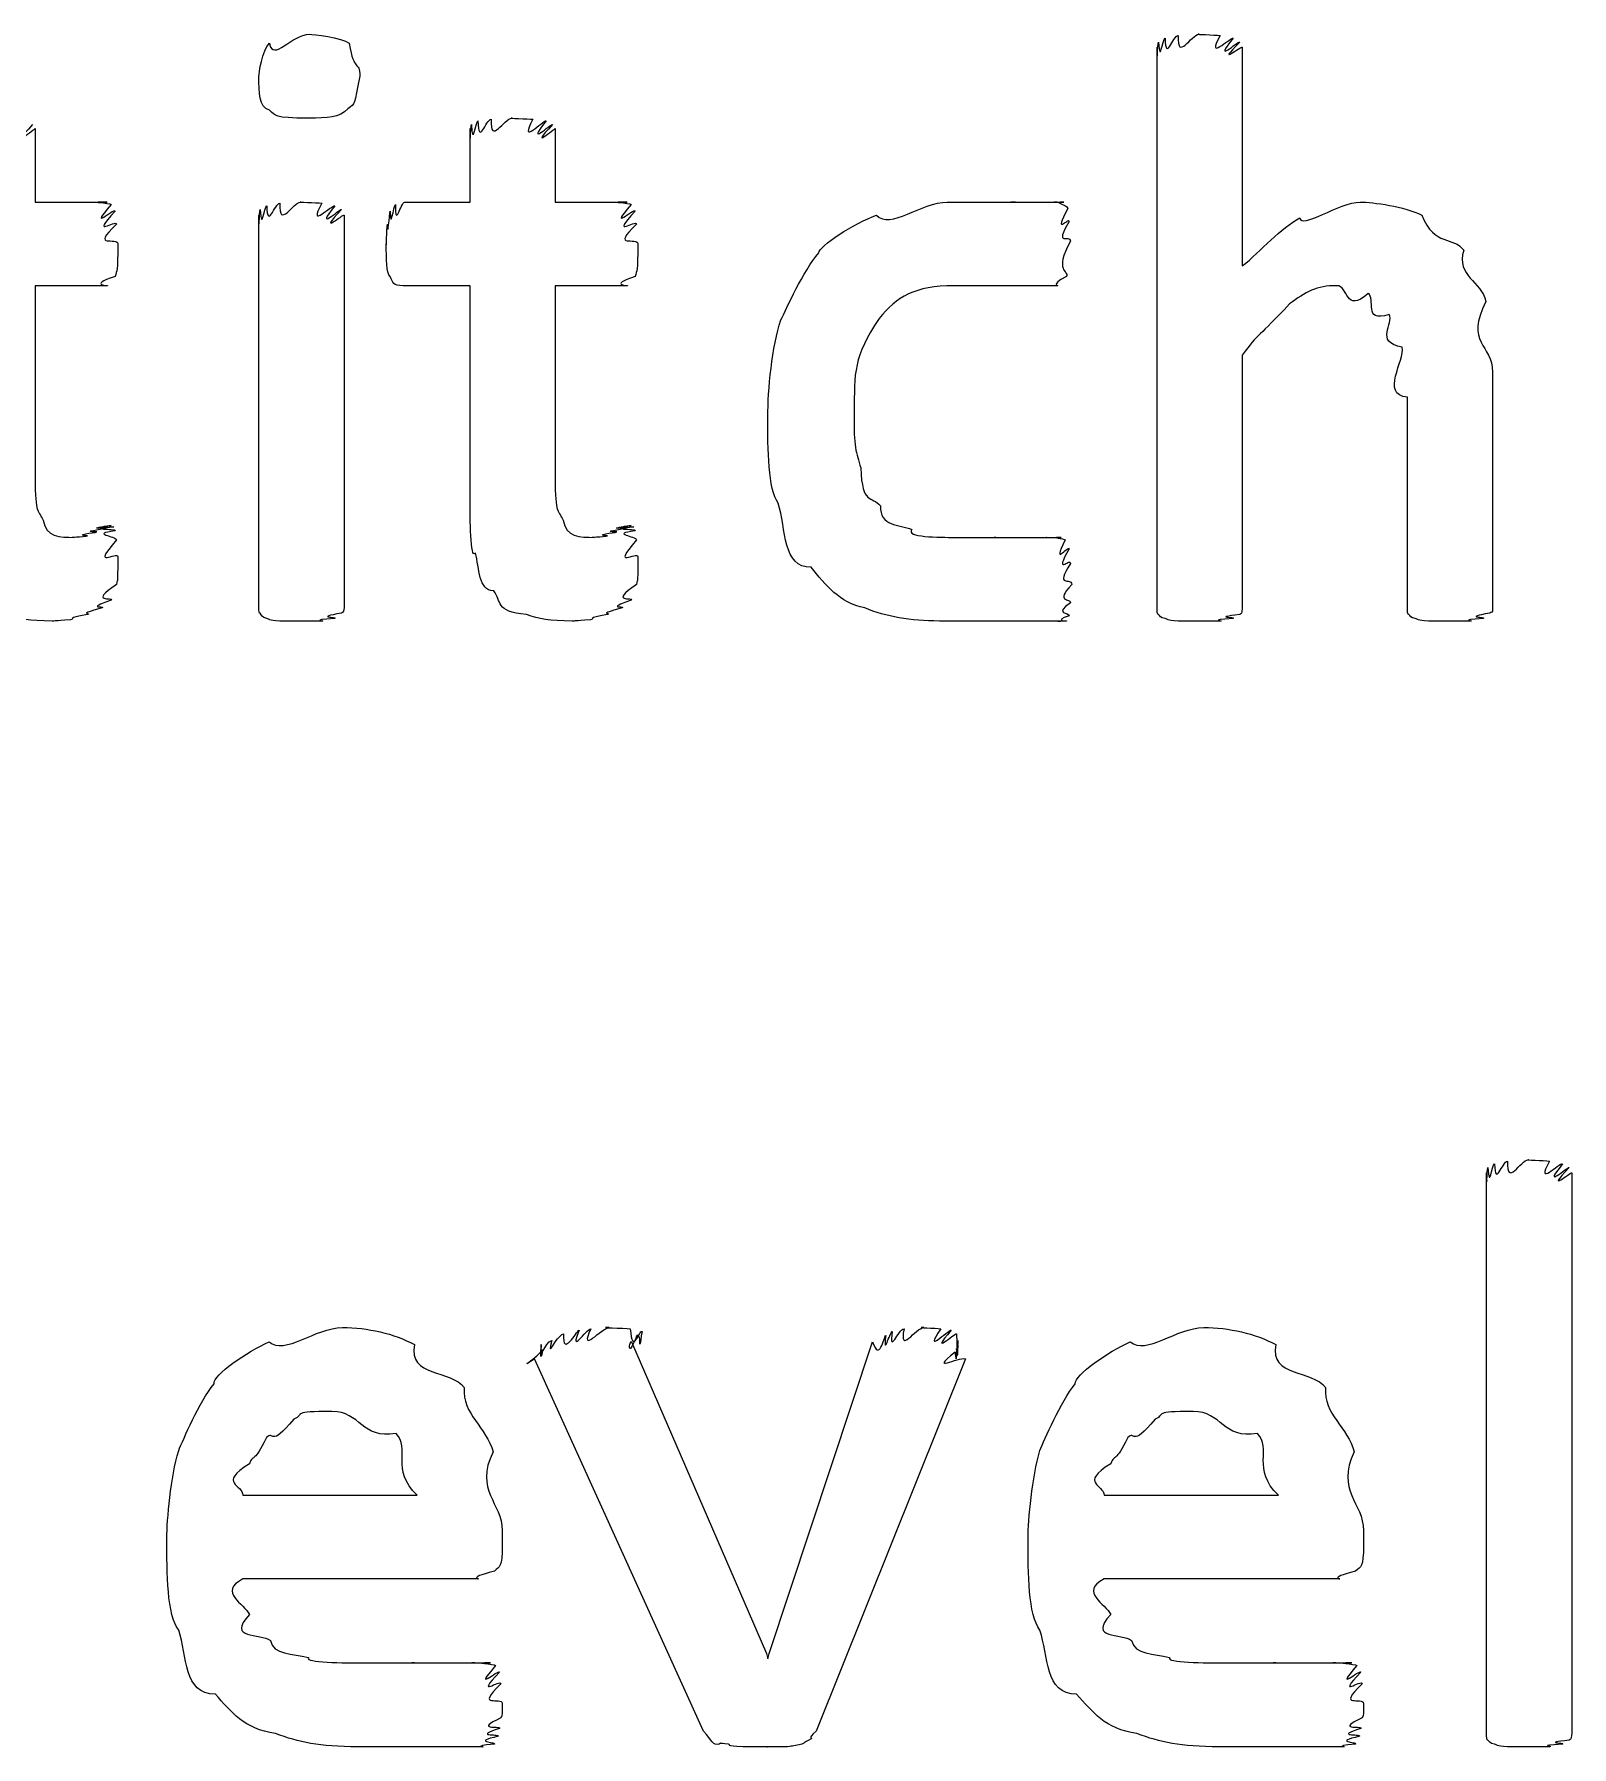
# Model space of a CAD drawing. Header units: millimetres. Extents: x 0 to 216, y 0 to 279.
# Drawn here: x 27.58 to 34.05, y 176.07 to 183.28 of the extents above; entities that cross this region are included whole.
import ezdxf

# ---------------------------------------------------------------- set-up
doc = ezdxf.new("R2010")
doc.units = ezdxf.units.MM
doc.layers.get('0').update_dxf_attribs({"linetype": 'CONTINUOUS'})

msp = doc.modelspace()

# ---------------------------------------------------------------- linework, layer by layer
at = {"color": 0}
for p, q in [((32.3053, 180.865), (32.3053, 183.224)), ((32.6636, 183.224), (32.6636, 182.304)), ((28.9498, 183.103), (28.9498, 183.103)), ((27.5842, 182.882), (27.5842, 182.573)), ((29.4142, 182.573), (29.4142, 182.882)), ((29.7725, 182.882), (29.7725, 182.573)), ((27.5842, 182.573), (27.8874, 182.573)), ((29.1386, 182.573), (29.4142, 182.573)), ((29.7725, 182.573), (30.0757, 182.573)), ((28.5254, 180.865), (28.5254, 182.518)), ((28.8837, 182.518), (28.8837, 180.865)), ((27.8874, 182.221), (27.5842, 182.221)), ((27.5842, 182.221), (27.5842, 181.449)), ((29.4142, 182.221), (29.1331, 182.221)), ((29.4142, 181.328), (29.4142, 182.221)), ((30.0757, 182.221), (29.7725, 182.221)), ((29.7725, 182.221), (29.7725, 181.449)), ((32.6636, 181.929), (32.6636, 180.865)), ((33.7165, 181.857), (33.7165, 180.865)), ((33.3582, 180.865), (33.3582, 181.752)), ((27.9315, 181.08), (27.9315, 181.08)), ((30.1198, 181.08), (30.1198, 181.08)), ((31.9457, 180.964), (31.9457, 180.964)), ((33.6917, 176.129), (33.6917, 178.488)), ((34.0499, 178.488), (34.0499, 176.129)), ((30.0936, 177.777), (30.6614, 176.465)), ((30.6724, 176.465), (31.1078, 177.777)), ((31.4661, 177.782), (31.4661, 177.782)), ((30.3968, 176.139), (29.6857, 177.705)), ((31.4992, 177.705), (30.8708, 176.139)), ((28.4579, 177.131), (29.191, 177.131)), ((32.0821, 177.131), (32.8152, 177.131)), ((29.5493, 176.983), (29.5493, 176.922)), ((33.1735, 176.983), (33.1735, 176.922)), ((29.4445, 176.779), (28.4579, 176.779)), ((33.0688, 176.779), (32.0821, 176.779)), ((30.6614, 176.465), (30.6669, 176.443)), ((30.6669, 176.443), (30.6724, 176.465))]:
    msp.add_line(p, q, dxfattribs=at)
for points in [[(28.5695, 183.241), (28.5874, 183.16), (28.6591, 183.279), (28.7404, 183.279)], [(28.7404, 183.279), (28.7486, 183.279), (28.8754, 183.265), (28.9057, 183.241)], [(32.3108, 183.246), (32.3164, 183.147), (32.3274, 183.259), (32.3384, 183.262)], [(32.3384, 183.262), (32.3412, 183.158), (32.3715, 183.274), (32.3935, 183.274)], [(32.3935, 183.274), (32.3894, 183.16), (32.4487, 183.279), (32.4817, 183.279)], [(32.4817, 183.279), (32.4597, 183.279), (32.5479, 183.276), (32.5699, 183.274)], [(32.5699, 183.274), (32.5065, 183.158), (32.614, 183.269), (32.6251, 183.262)], [(32.6251, 183.262), (32.5327, 183.147), (32.6485, 183.253), (32.6526, 183.246)], [(28.5254, 183.103), (28.5254, 183.11), (28.5392, 183.214), (28.5695, 183.241)], [(28.9057, 183.241), (28.925, 183.114), (28.9498, 183.172), (28.9498, 183.103)], [(32.3053, 183.224), (32.3053, 183.132), (32.3067, 183.238), (32.3108, 183.246)], [(32.6526, 183.246), (32.5438, 183.136), (32.6636, 183.235), (32.6636, 183.224)], [(28.5695, 182.959), (28.5254, 182.973), (28.5254, 183.032), (28.5254, 183.103)], [(28.9498, 183.103), (28.925, 182.977), (28.9333, 182.99), (28.9002, 182.965)], [(28.9002, 182.965), (28.863, 182.926), (28.8148, 182.926), (28.7348, 182.926)], [(27.5732, 182.899), (27.4643, 182.783), (27.5842, 182.885), (27.5842, 182.882)], [(28.7348, 182.926), (28.5833, 182.926), (28.5984, 182.937), (28.5695, 182.959)], [(29.4142, 182.882), (29.4142, 182.783), (29.4156, 182.891), (29.4197, 182.899)], [(29.4197, 182.899), (29.4253, 182.797), (29.4363, 182.911), (29.4473, 182.915)], [(29.4473, 182.915), (29.4501, 182.805), (29.4804, 182.921), (29.5024, 182.921)], [(29.5024, 182.921), (29.4983, 182.808), (29.5576, 182.926), (29.5906, 182.926)], [(29.5906, 182.926), (29.5686, 182.926), (29.6568, 182.923), (29.6788, 182.921)], [(29.6788, 182.921), (29.6154, 182.805), (29.7229, 182.918), (29.7339, 182.915)], [(29.7339, 182.915), (29.6416, 182.797), (29.7574, 182.906), (29.7615, 182.899)], [(29.7615, 182.899), (29.6526, 182.783), (29.7725, 182.885), (29.7725, 182.882)], [(27.8874, 182.573), (27.7909, 182.573), (27.8997, 182.57), (27.9039, 182.563)], [(27.9039, 182.563), (27.8019, 182.444), (27.9163, 182.549), (27.9204, 182.535)], [(27.9204, 182.535), (27.8102, 182.415), (27.926, 182.502), (27.926, 182.48)], [(28.5254, 182.518), (28.5254, 182.426), (28.5268, 182.532), (28.5309, 182.541)], [(28.5309, 182.541), (28.5364, 182.441), (28.5474, 182.553), (28.5585, 182.557)], [(28.5585, 182.557), (28.5612, 182.452), (28.5915, 182.568), (28.6136, 182.568)], [(28.6136, 182.568), (28.6095, 182.455), (28.6687, 182.573), (28.7018, 182.573)], [(28.7018, 182.573), (28.6797, 182.573), (28.7679, 182.571), (28.79, 182.568)], [(28.79, 182.568), (28.7266, 182.452), (28.8341, 182.564), (28.8451, 182.557)], [(28.8451, 182.557), (28.7528, 182.441), (28.8685, 182.547), (28.8727, 182.541)], [(28.8727, 182.541), (28.7638, 182.426), (28.8837, 182.525), (28.8837, 182.518)], [(29.0669, 182.48), (29.0683, 182.415), (29.0739, 182.52), (29.078, 182.535)], [(29.078, 182.535), (29.0794, 182.444), (29.0917, 182.558), (29.1, 182.563)], [(29.1, 182.563), (29.0973, 182.455), (29.1235, 182.573), (29.1386, 182.573)], [(30.0757, 182.573), (29.9792, 182.573), (30.0881, 182.57), (30.0922, 182.563)], [(30.0922, 182.563), (29.9902, 182.444), (30.1046, 182.549), (30.1088, 182.535)], [(30.1088, 182.535), (29.9985, 182.415), (30.1143, 182.502), (30.1143, 182.48)], [(31.1244, 182.518), (31.1809, 182.455), (31.3145, 182.573), (31.422, 182.573)], [(31.422, 182.573), (31.4565, 182.573), (31.5226, 182.573), (31.5709, 182.573)], [(31.5709, 182.573), (31.5557, 182.573), (31.6673, 182.573), (31.7087, 182.573)], [(31.7087, 182.573), (31.637, 182.573), (31.7858, 182.573), (31.8189, 182.573)], [(31.8189, 182.573), (31.8203, 182.573), (31.874, 182.573), (31.885, 182.573)], [(31.885, 182.573), (31.8464, 182.573), (31.9085, 182.573), (31.9126, 182.573)], [(31.9126, 182.573), (31.8575, 182.573), (31.925, 182.564), (31.9291, 182.546)], [(31.9291, 182.546), (31.8644, 182.422), (31.9346, 182.513), (31.9346, 182.491)], [(32.9062, 182.507), (32.9076, 182.455), (33.0743, 182.573), (33.1597, 182.573)], [(33.1597, 182.573), (33.2121, 182.573), (33.3485, 182.554), (33.4188, 182.518)], [(27.926, 182.48), (27.8129, 182.371), (27.9315, 182.43), (27.9315, 182.397)], [(29.0614, 182.397), (29.0614, 182.371), (29.0628, 182.458), (29.0669, 182.48)], [(30.1143, 182.48), (30.0013, 182.371), (30.1198, 182.43), (30.1198, 182.397)], [(30.8818, 182.359), (30.8791, 182.386), (31.032, 182.485), (31.1244, 182.518)], [(31.9346, 182.491), (31.8685, 182.378), (31.9402, 182.441), (31.9402, 182.408)], [(32.6636, 182.304), (32.7422, 182.367), (32.8249, 182.463), (32.9062, 182.507)], [(33.4188, 182.518), (33.4739, 182.382), (33.5511, 182.432), (33.5952, 182.37)], [(27.9315, 182.397), (27.9315, 182.276), (27.9273, 182.288), (27.9204, 182.259)], [(29.078, 182.259), (29.0614, 182.276), (29.0614, 182.334), (29.0614, 182.397)], [(30.1198, 182.397), (30.1198, 182.276), (30.1157, 182.288), (30.1088, 182.259)], [(31.9402, 182.408), (31.8685, 182.276), (31.9346, 182.288), (31.9236, 182.259)], [(30.722, 182.077), (30.744, 182.122), (30.8157, 182.284), (30.8818, 182.359)], [(33.5952, 182.37), (33.5621, 182.261), (33.6696, 182.239), (33.6889, 182.155)], [(27.9204, 182.259), (27.7992, 182.221), (27.9011, 182.221), (27.8874, 182.221)], [(29.1331, 182.221), (29.0862, 182.221), (29.0917, 182.233), (29.078, 182.259)], [(30.1088, 182.259), (29.9875, 182.221), (30.0895, 182.221), (30.0757, 182.221)], [(31.9236, 182.259), (31.8464, 182.221), (31.8988, 182.221), (31.885, 182.221)], [(31.4496, 182.221), (31.287, 182.221), (31.2084, 182.174), (31.1354, 182.083)], [(31.6205, 182.221), (31.4895, 182.221), (31.5157, 182.221), (31.4496, 182.221)], [(31.7417, 182.221), (31.7032, 182.221), (31.6673, 182.221), (31.6205, 182.221)], [(31.8299, 182.221), (31.772, 182.221), (31.7776, 182.221), (31.7417, 182.221)], [(31.885, 182.221), (31.8161, 182.221), (31.852, 182.221), (31.8299, 182.221)], [(33.0605, 182.221), (32.9778, 182.221), (32.9282, 182.195), (32.8621, 182.144)], [(33.1928, 182.188), (33.095, 182.102), (33.1115, 182.221), (33.0605, 182.221)], [(33.281, 182.1), (33.168, 182.062), (33.2286, 182.168), (33.1928, 182.188)], [(32.8621, 182.144), (32.7312, 182.003), (32.7326, 182.024), (32.6636, 181.929)], [(33.3361, 181.962), (33.2163, 181.985), (33.3058, 182.062), (33.281, 182.1)], [(33.6889, 182.155), (33.598, 181.978), (33.7165, 181.974), (33.7165, 181.857)], [(30.6669, 181.67), (30.6669, 181.78), (30.6848, 181.967), (30.722, 182.077)], [(31.1354, 182.083), (31.0265, 181.919), (31.0307, 181.858), (31.0307, 181.686)], [(33.3582, 181.752), (33.2424, 181.761), (33.3499, 181.909), (33.3361, 181.962)], [(30.711, 181.306), (30.6669, 181.364), (30.6669, 181.533), (30.6669, 181.67)], [(31.0307, 181.686), (31.0265, 181.54), (31.0389, 181.521), (31.0582, 181.454)], [(27.5842, 181.449), (27.5814, 181.258), (27.5952, 181.281), (27.6173, 181.234)], [(29.7725, 181.449), (29.7698, 181.258), (29.7835, 181.281), (29.8056, 181.234)], [(31.0582, 181.454), (31.0637, 181.295), (31.1037, 181.339), (31.1409, 181.295)], [(29.4363, 181.096), (29.4142, 181.066), (29.4142, 181.24), (29.4142, 181.328)], [(30.8488, 181.036), (30.7289, 181.033), (30.744, 181.198), (30.711, 181.306)], [(27.6173, 181.234), (27.6297, 181.162), (27.6862, 181.162), (27.7496, 181.162)], [(29.8056, 181.234), (29.818, 181.162), (29.8745, 181.162), (29.9379, 181.162)], [(31.1409, 181.295), (31.1368, 181.206), (31.2208, 181.218), (31.2732, 181.195)], [(27.7496, 181.162), (27.7137, 181.162), (27.7895, 181.164), (27.8047, 181.168)], [(27.8047, 181.168), (27.744, 181.174), (27.8322, 181.18), (27.8433, 181.185)], [(27.8433, 181.185), (27.7688, 181.185), (27.8681, 181.197), (27.8763, 181.201)], [(27.8763, 181.201), (27.7881, 181.195), (27.8956, 181.212), (27.9039, 181.212)], [(27.9039, 181.212), (27.7992, 181.195), (27.9108, 181.209), (27.9149, 181.206)], [(27.9149, 181.206), (27.806, 181.191), (27.9204, 181.201), (27.9204, 181.19)], [(27.9204, 181.19), (27.8102, 181.174), (27.926, 181.169), (27.926, 181.151)], [(29.9379, 181.162), (29.902, 181.162), (29.9779, 181.164), (29.993, 181.168)], [(29.993, 181.168), (29.9324, 181.174), (30.0206, 181.18), (30.0316, 181.185)], [(30.0316, 181.185), (29.9572, 181.185), (30.0564, 181.197), (30.0647, 181.201)], [(30.0647, 181.201), (29.9765, 181.195), (30.0839, 181.212), (30.0922, 181.212)], [(30.0922, 181.212), (29.9875, 181.195), (30.0991, 181.209), (30.1032, 181.206)], [(30.1032, 181.206), (29.9944, 181.191), (30.1088, 181.201), (30.1088, 181.19)], [(30.1088, 181.19), (29.9985, 181.174), (30.1143, 181.169), (30.1143, 181.151)], [(31.2732, 181.195), (31.2429, 181.162), (31.389, 181.162), (31.4551, 181.162)], [(31.4551, 181.162), (31.4937, 181.162), (31.5777, 181.162), (31.626, 181.162)], [(31.626, 181.162), (31.5888, 181.162), (31.7155, 181.162), (31.7528, 181.162)], [(31.7528, 181.162), (31.7803, 181.162), (31.8189, 181.162), (31.8409, 181.162)], [(31.8409, 181.162), (31.8272, 181.162), (31.8864, 181.162), (31.9016, 181.162)], [(31.9016, 181.162), (31.8492, 181.162), (31.914, 181.158), (31.9181, 181.151)], [(27.926, 181.151), (27.8129, 181.019), (27.9315, 181.109), (27.9315, 181.08)], [(29.5135, 180.937), (29.4473, 180.938), (29.4542, 181.033), (29.4363, 181.096)], [(30.1143, 181.151), (30.0013, 181.019), (30.1198, 181.109), (30.1198, 181.08)], [(31.9181, 181.151), (31.8602, 181.03), (31.9305, 181.131), (31.9346, 181.113)], [(31.9346, 181.113), (31.8685, 180.997), (31.9402, 181.077), (31.9402, 181.052)], [(27.9315, 181.08), (27.9315, 180.942), (27.9287, 180.993), (27.926, 180.964)], [(30.1198, 181.08), (30.1198, 180.942), (30.117, 180.993), (30.1143, 180.964)], [(31.0747, 180.865), (30.9673, 180.887), (30.9108, 180.961), (30.8488, 181.036)], [(31.9402, 181.052), (31.8713, 180.945), (31.9457, 180.997), (31.9457, 180.964)], [(27.926, 180.964), (27.806, 180.883), (27.9149, 180.912), (27.9039, 180.898)], [(30.1143, 180.964), (29.9944, 180.883), (30.1032, 180.912), (30.0922, 180.898)], [(31.9457, 180.964), (31.8713, 180.883), (31.9429, 180.909), (31.9402, 180.887)], [(27.9039, 180.898), (27.7881, 180.856), (27.8832, 180.876), (27.8653, 180.865)], [(29.6513, 180.837), (29.5162, 180.85), (29.5493, 180.892), (29.5135, 180.937)], [(30.0922, 180.898), (29.9765, 180.856), (30.0716, 180.876), (30.0536, 180.865)], [(31.9402, 180.887), (31.8685, 180.838), (31.9374, 180.846), (31.9346, 180.832)], [(27.6558, 180.81), (27.5566, 180.81), (27.518, 180.818), (27.4629, 180.837)], [(27.733, 180.815), (27.6558, 180.81), (27.6806, 180.81), (27.6558, 180.81)], [(27.8047, 180.837), (27.7068, 180.821), (27.7578, 180.822), (27.733, 180.815)], [(27.8653, 180.865), (27.7509, 180.835), (27.8267, 180.844), (27.8047, 180.837)], [(28.5309, 180.843), (28.5254, 180.838), (28.5254, 180.856), (28.5254, 180.865)], [(28.5585, 180.821), (28.5364, 180.823), (28.5378, 180.835), (28.5309, 180.843)], [(28.6136, 180.81), (28.5612, 180.812), (28.5722, 180.817), (28.5585, 180.821)], [(28.7018, 180.81), (28.6095, 180.81), (28.6384, 180.81), (28.6136, 180.81)], [(28.79, 180.81), (28.6797, 180.81), (28.7376, 180.81), (28.7018, 180.81)], [(28.8451, 180.821), (28.7266, 180.812), (28.8148, 180.812), (28.79, 180.81)], [(28.8727, 180.843), (28.7528, 180.823), (28.8589, 180.828), (28.8451, 180.821)], [(28.8837, 180.865), (28.8809, 180.838), (28.8796, 180.85), (28.8727, 180.843)], [(29.8442, 180.81), (29.745, 180.81), (29.7064, 180.818), (29.6513, 180.837)], [(29.9213, 180.815), (29.8442, 180.81), (29.869, 180.81), (29.8442, 180.81)], [(29.993, 180.837), (29.8952, 180.821), (29.9461, 180.822), (29.9213, 180.815)], [(30.0536, 180.865), (29.9393, 180.835), (30.015, 180.844), (29.993, 180.837)], [(31.389, 180.81), (31.2649, 180.81), (31.1657, 180.828), (31.0747, 180.865)], [(31.5488, 180.81), (31.4386, 180.81), (31.4441, 180.81), (31.389, 180.81)], [(31.6976, 180.81), (31.5447, 180.81), (31.6039, 180.81), (31.5488, 180.81)], [(31.8189, 180.81), (31.7541, 180.81), (31.7445, 180.81), (31.6976, 180.81)], [(31.8961, 180.81), (31.8244, 180.81), (31.8547, 180.81), (31.8189, 180.81)], [(31.9236, 180.81), (31.8534, 180.81), (31.9098, 180.81), (31.8961, 180.81)], [(31.9346, 180.832), (31.8644, 180.81), (31.9305, 180.81), (31.9236, 180.81)], [(32.3108, 180.837), (32.3053, 180.835), (32.3053, 180.854), (32.3053, 180.865)], [(32.3384, 180.821), (32.3164, 180.823), (32.3178, 180.833), (32.3108, 180.837)], [(32.3935, 180.81), (32.3412, 180.812), (32.3522, 180.817), (32.3384, 180.821)], [(32.4817, 180.81), (32.3894, 180.81), (32.4183, 180.81), (32.3935, 180.81)], [(32.5699, 180.81), (32.4597, 180.81), (32.5176, 180.81), (32.4817, 180.81)], [(32.6251, 180.821), (32.5065, 180.812), (32.5947, 180.812), (32.5699, 180.81)], [(32.6526, 180.837), (32.5327, 180.823), (32.6388, 180.828), (32.6251, 180.821)], [(32.6636, 180.865), (32.6609, 180.835), (32.6595, 180.844), (32.6526, 180.837)], [(33.3637, 180.837), (33.3595, 180.835), (33.3582, 180.854), (33.3582, 180.865)], [(33.3912, 180.821), (33.3706, 180.823), (33.3706, 180.833), (33.3637, 180.837)], [(33.4464, 180.81), (33.3968, 180.812), (33.405, 180.817), (33.3912, 180.821)], [(33.5401, 180.81), (33.4436, 180.81), (33.4712, 180.81), (33.4464, 180.81)], [(33.6228, 180.81), (33.5139, 180.81), (33.5732, 180.81), (33.5401, 180.81)], [(33.6779, 180.821), (33.5621, 180.812), (33.6476, 180.812), (33.6228, 180.81)], [(33.7054, 180.843), (33.5869, 180.823), (33.6917, 180.828), (33.6779, 180.821)], [(33.7165, 180.865), (33.7165, 180.838), (33.7123, 180.85), (33.7054, 180.843)], [(33.6917, 178.488), (33.6917, 178.395), (33.693, 178.501), (33.6972, 178.51)], [(33.6972, 178.51), (33.7027, 178.41), (33.7137, 178.522), (33.7247, 178.526)], [(33.7247, 178.526), (33.7275, 178.422), (33.7578, 178.537), (33.7798, 178.537)], [(33.7798, 178.537), (33.7757, 178.424), (33.835, 178.543), (33.868, 178.543)], [(33.868, 178.543), (33.846, 178.543), (33.9342, 178.54), (33.9562, 178.537)], [(33.9562, 178.537), (33.8928, 178.422), (34.0003, 178.533), (34.0114, 178.526)], [(34.0114, 178.526), (33.919, 178.41), (34.0348, 178.516), (34.0389, 178.51)], [(34.0389, 178.51), (33.9301, 178.395), (34.0499, 178.495), (34.0499, 178.488)], [(28.3366, 177.6), (28.3325, 177.639), (28.4758, 177.735), (28.5681, 177.777)], [(28.5681, 177.777), (28.6343, 177.719), (28.7624, 177.837), (28.8768, 177.837)], [(28.8768, 177.837), (28.9829, 177.837), (29.0945, 177.812), (29.1799, 177.765)], [(29.7133, 177.765), (29.7077, 177.679), (29.727, 177.778), (29.7574, 177.782)], [(29.7574, 177.782), (29.7367, 177.694), (29.7739, 177.801), (29.807, 177.81)], [(29.807, 177.81), (29.8028, 177.708), (29.8621, 177.822), (29.8731, 177.826)], [(29.8731, 177.826), (29.829, 177.716), (29.9034, 177.832), (29.9227, 177.832)], [(29.9227, 177.832), (29.869, 177.719), (29.9696, 177.837), (29.9999, 177.837)], [(29.9999, 177.837), (29.9351, 177.837), (30.0661, 177.835), (30.0881, 177.832)], [(30.1157, 177.804), (30.0716, 177.69), (30.0853, 177.788), (30.0936, 177.777)], [(30.0881, 177.832), (30.0964, 177.716), (30.1267, 177.828), (30.1377, 177.821)], [(30.1377, 177.821), (30.1184, 177.705), (30.1405, 177.811), (30.1157, 177.804)], [(31.1078, 177.777), (31.1368, 177.69), (31.1547, 177.796), (31.1629, 177.804)], [(31.1629, 177.804), (31.1519, 177.705), (31.1795, 177.817), (31.1905, 177.821)], [(31.1905, 177.821), (31.174, 177.716), (31.2181, 177.832), (31.2401, 177.832)], [(31.2401, 177.832), (31.2181, 177.719), (31.2897, 177.837), (31.3228, 177.837)], [(31.3228, 177.837), (31.2801, 177.837), (31.3752, 177.835), (31.3945, 177.832)], [(31.3945, 177.832), (31.3173, 177.716), (31.4275, 177.829), (31.4386, 177.826)], [(31.4386, 177.826), (31.3393, 177.708), (31.4565, 177.817), (31.4606, 177.81)], [(31.4606, 177.81), (31.4634, 177.694), (31.4661, 177.793), (31.4661, 177.782)], [(31.4661, 177.782), (31.4634, 177.679), (31.4661, 177.772), (31.4661, 177.765)], [(31.9609, 177.6), (31.9567, 177.639), (32.1, 177.735), (32.1923, 177.777)], [(32.1923, 177.777), (32.2585, 177.719), (32.3867, 177.837), (32.501, 177.837)], [(32.501, 177.837), (32.6071, 177.837), (32.7188, 177.812), (32.8042, 177.765)], [(29.1799, 177.765), (29.1524, 177.628), (29.3343, 177.661), (29.3894, 177.584)], [(29.6857, 177.705), (29.5975, 177.646), (29.7215, 177.733), (29.7188, 177.744)], [(29.7188, 177.744), (29.7077, 177.668), (29.7133, 177.762), (29.7133, 177.765)], [(31.4551, 177.733), (31.3393, 177.642), (31.4689, 177.716), (31.4992, 177.705)], [(31.4606, 177.749), (31.4606, 177.657), (31.4579, 177.739), (31.4551, 177.733)], [(31.4661, 177.765), (31.4634, 177.668), (31.4634, 177.756), (31.4606, 177.749)], [(32.8042, 177.765), (32.7767, 177.628), (32.9585, 177.661), (33.0137, 177.584)], [(28.1878, 177.319), (28.2071, 177.366), (28.2732, 177.523), (28.3366, 177.6)], [(29.3894, 177.584), (29.3798, 177.473), (29.4845, 177.415), (29.5107, 177.314)], [(31.812, 177.319), (31.8313, 177.366), (31.8975, 177.523), (31.9609, 177.6)], [(33.0137, 177.584), (33.004, 177.473), (33.1088, 177.415), (33.1349, 177.314)], [(28.8327, 177.484), (28.6591, 177.484), (28.7197, 177.473), (28.6728, 177.451)], [(29.1028, 177.391), (28.9567, 177.366), (28.954, 177.484), (28.8327, 177.484)], [(32.4569, 177.484), (32.2833, 177.484), (32.3439, 177.473), (32.2971, 177.451)], [(32.727, 177.391), (32.581, 177.366), (32.5782, 177.484), (32.4569, 177.484)], [(28.6728, 177.451), (28.5681, 177.326), (28.5902, 177.407), (28.5571, 177.374)], [(32.2971, 177.451), (32.1923, 177.326), (32.2144, 177.407), (32.1813, 177.374)], [(28.5571, 177.374), (28.5047, 177.264), (28.5034, 177.308), (28.4854, 177.264)], [(29.191, 177.131), (29.078, 177.242), (29.1648, 177.327), (29.1028, 177.391)], [(32.1813, 177.374), (32.129, 177.264), (32.1276, 177.308), (32.1097, 177.264)], [(32.8152, 177.131), (32.7022, 177.242), (32.789, 177.327), (32.727, 177.391)], [(28.1382, 176.95), (28.1382, 177.028), (28.1547, 177.209), (28.1878, 177.319)], [(29.5107, 177.314), (29.4308, 177.149), (29.5493, 177.1), (29.5493, 176.983)], [(31.7624, 176.95), (31.7624, 177.028), (31.7789, 177.209), (31.812, 177.319)], [(33.1349, 177.314), (33.055, 177.149), (33.1735, 177.1), (33.1735, 176.983)], [(28.4854, 177.264), (28.3504, 177.178), (28.4579, 177.178), (28.4579, 177.131)], [(32.1097, 177.264), (31.9746, 177.178), (32.0821, 177.178), (32.0821, 177.131)], [(28.1878, 176.564), (28.1382, 176.627), (28.1382, 176.802), (28.1382, 176.95)], [(29.5493, 176.922), (29.5493, 176.823), (29.5383, 176.834), (29.5162, 176.812)], [(31.812, 176.564), (31.7624, 176.627), (31.7624, 176.802), (31.7624, 176.95)], [(33.1735, 176.922), (33.1735, 176.823), (33.1625, 176.834), (33.1404, 176.812)], [(28.4579, 176.779), (28.3504, 176.724), (28.4661, 176.674), (28.4854, 176.63)], [(29.5162, 176.812), (29.3867, 176.779), (29.4694, 176.779), (29.4445, 176.779)], [(32.0821, 176.779), (31.9746, 176.724), (32.0904, 176.674), (32.1097, 176.63)], [(33.1404, 176.812), (33.0109, 176.779), (33.0936, 176.779), (33.0688, 176.779)], [(28.4854, 176.63), (28.3876, 176.521), (28.5323, 176.553), (28.5736, 176.52)], [(32.1097, 176.63), (32.0118, 176.521), (32.1565, 176.553), (32.1979, 176.52)], [(28.3421, 176.294), (28.2071, 176.294), (28.2236, 176.456), (28.1878, 176.564)], [(31.9664, 176.294), (31.8313, 176.294), (31.8478, 176.456), (31.812, 176.564)], [(28.5736, 176.52), (28.586, 176.459), (28.6673, 176.466), (28.7335, 176.448)], [(32.1979, 176.52), (32.2103, 176.459), (32.2916, 176.466), (32.3577, 176.448)], [(28.7335, 176.448), (28.7183, 176.426), (28.8796, 176.426), (28.976, 176.426)], [(28.976, 176.426), (29.0091, 176.426), (29.1207, 176.426), (29.1799, 176.426)], [(29.1799, 176.426), (29.1262, 176.426), (29.2874, 176.426), (29.3288, 176.426)], [(29.3288, 176.426), (29.3288, 176.426), (29.4073, 176.426), (29.4335, 176.426)], [(29.4335, 176.426), (29.3839, 176.426), (29.4845, 176.426), (29.4997, 176.426)], [(29.4997, 176.426), (29.4087, 176.426), (29.5176, 176.422), (29.5217, 176.415)], [(29.5217, 176.415), (29.4197, 176.296), (29.5341, 176.401), (29.5383, 176.387)], [(32.3577, 176.448), (32.3426, 176.426), (32.5038, 176.426), (32.6003, 176.426)], [(32.6003, 176.426), (32.6333, 176.426), (32.7449, 176.426), (32.8042, 176.426)], [(32.8042, 176.426), (32.7504, 176.426), (32.9117, 176.426), (32.953, 176.426)], [(32.953, 176.426), (32.953, 176.426), (33.0316, 176.426), (33.0577, 176.426)], [(33.0577, 176.426), (33.0081, 176.426), (33.1088, 176.426), (33.1239, 176.426)], [(33.1239, 176.426), (33.0329, 176.426), (33.1418, 176.422), (33.1459, 176.415)], [(33.1459, 176.415), (33.044, 176.296), (33.1584, 176.401), (33.1625, 176.387)], [(29.5383, 176.387), (29.428, 176.272), (29.5438, 176.36), (29.5438, 176.338)], [(29.5438, 176.338), (29.4308, 176.228), (29.5493, 176.288), (29.5493, 176.255)], [(33.1625, 176.387), (33.0522, 176.272), (33.168, 176.36), (33.168, 176.338)], [(33.168, 176.338), (33.055, 176.228), (33.1735, 176.288), (33.1735, 176.255)], [(28.5957, 176.129), (28.4606, 176.147), (28.411, 176.22), (28.3421, 176.294)], [(32.2199, 176.129), (32.0849, 176.147), (32.0353, 176.22), (31.9664, 176.294)], [(29.5438, 176.195), (29.428, 176.139), (29.541, 176.164), (29.5383, 176.15)], [(29.5493, 176.255), (29.5493, 176.173), (29.5465, 176.213), (29.5438, 176.195)], [(33.168, 176.195), (33.0522, 176.139), (33.1652, 176.164), (33.1625, 176.15)], [(33.1735, 176.255), (33.1735, 176.173), (33.1707, 176.213), (33.168, 176.195)], [(28.9429, 176.073), (28.7776, 176.073), (28.6949, 176.091), (28.5957, 176.129)], [(29.5327, 176.117), (29.417, 176.091), (29.5231, 176.095), (29.5162, 176.084)], [(29.5383, 176.15), (29.4239, 176.113), (29.5355, 176.129), (29.5327, 176.117)], [(30.4629, 176.084), (30.4353, 176.076), (30.4326, 176.098), (30.3968, 176.139)], [(30.8708, 176.139), (30.8281, 176.102), (30.8598, 176.113), (30.8488, 176.106)], [(32.5672, 176.073), (32.4018, 176.073), (32.3191, 176.091), (32.2199, 176.129)], [(33.157, 176.117), (33.0412, 176.091), (33.1473, 176.095), (33.1404, 176.084)], [(33.1625, 176.15), (33.0481, 176.113), (33.1597, 176.129), (33.157, 176.117)], [(33.6972, 176.101), (33.6917, 176.098), (33.6917, 176.117), (33.6917, 176.129)], [(34.0499, 176.129), (34.0472, 176.098), (34.0458, 176.108), (34.0389, 176.101)], [(29.1579, 176.073), (28.987, 176.073), (29.0201, 176.073), (28.9429, 176.073)], [(29.3343, 176.073), (29.2365, 176.073), (29.224, 176.073), (29.1579, 176.073)], [(29.4611, 176.073), (29.3398, 176.073), (29.3853, 176.073), (29.3343, 176.073)], [(29.5162, 176.084), (29.406, 176.073), (29.4942, 176.073), (29.4611, 176.073)], [(30.5015, 176.084), (30.4533, 176.087), (30.4739, 176.091), (30.4629, 176.084)], [(30.5621, 176.073), (30.4822, 176.076), (30.5153, 176.08), (30.5015, 176.084)], [(30.6558, 176.073), (30.5346, 176.073), (30.5869, 176.073), (30.5621, 176.073)], [(30.7496, 176.073), (30.6076, 176.073), (30.6917, 176.073), (30.6558, 176.073)], [(30.8102, 176.084), (30.7771, 176.076), (30.7744, 176.076), (30.7496, 176.073)], [(30.8488, 176.106), (30.8102, 176.087), (30.8281, 176.091), (30.8102, 176.084)], [(32.7822, 176.073), (32.6113, 176.073), (32.6444, 176.073), (32.5672, 176.073)], [(32.9585, 176.073), (32.8607, 176.073), (32.8483, 176.073), (32.7822, 176.073)], [(33.0853, 176.073), (32.964, 176.073), (33.0095, 176.073), (32.9585, 176.073)], [(33.1404, 176.084), (33.0302, 176.073), (33.1184, 176.073), (33.0853, 176.073)], [(33.7247, 176.084), (33.7027, 176.087), (33.7041, 176.097), (33.6972, 176.101)], [(33.7798, 176.073), (33.7275, 176.076), (33.7385, 176.08), (33.7247, 176.084)], [(33.868, 176.073), (33.7757, 176.073), (33.8046, 176.073), (33.7798, 176.073)], [(33.9562, 176.073), (33.846, 176.073), (33.9039, 176.073), (33.868, 176.073)], [(34.0114, 176.084), (33.8928, 176.076), (33.981, 176.076), (33.9562, 176.073)], [(34.0389, 176.101), (33.919, 176.087), (34.0251, 176.091), (34.0114, 176.084)]]:
    msp.add_open_spline(points, degree=3, dxfattribs=at)

doc.saveas('drawing.dxf')
